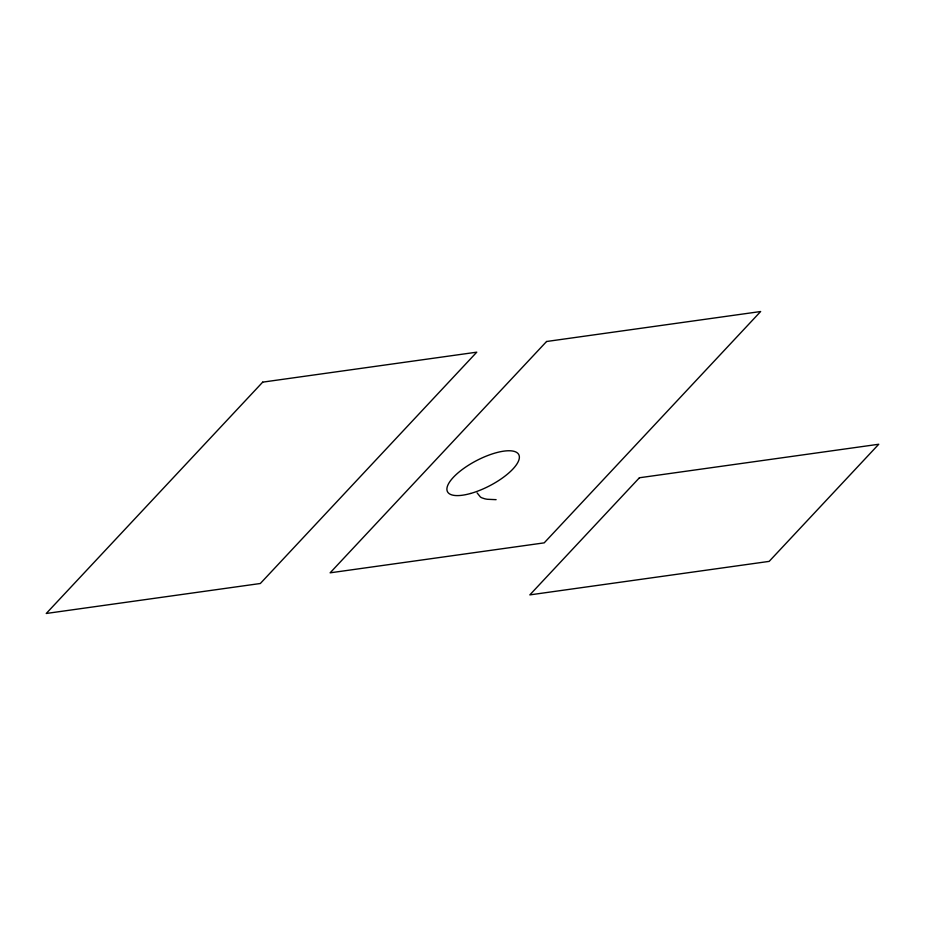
<?xml version="1.0" encoding="UTF-8"?>
<svg xmlns="http://www.w3.org/2000/svg" width="925" height="925" viewBox="0 0 925 925"><rect width="100%" height="100%" fill="white"/><g stroke="black" fill="none" stroke-linecap="round" stroke-linejoin="round"><path stroke-width="1.39" d="M496.112 499.662L487.406 499.28A60.553 21.402 -27.5 0 1 484.446 498.691L482.075 497.904A45.163 15.968 -27.5 0 1 480.399 496.991L477.115 492.909M262.7 382.141L46.25 613.472L260.33 583.502L476.768 352.171L262.7 382.141M546.571 341.498L330.121 572.829L544.201 542.859L760.639 311.528L546.571 341.498M639.418 477.762L529.828 594.891L769.161 561.382L878.75 444.254L639.418 477.762M470.628 493.464A40.18 14.199 -27.5 0 0 518.844 454.765A40.18 14.199 -27.5 0 0 459.945 471.299A40.18 14.199 -27.5 0 0 470.628 493.464"/></g></svg>
